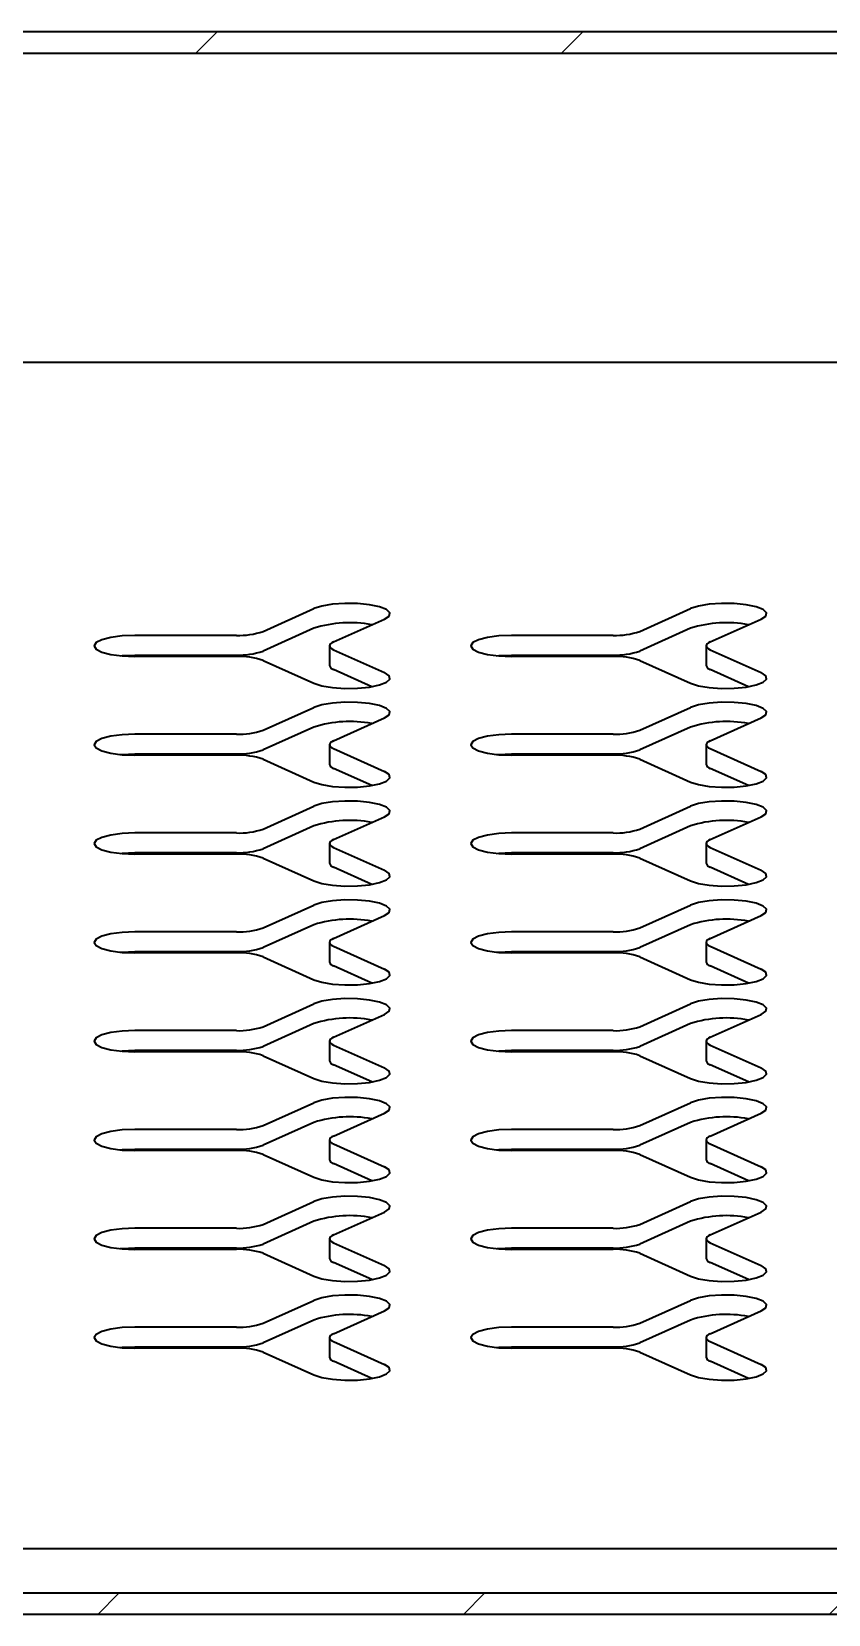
# Model space of a CAD drawing. Header units: millimetres. Extents: x 0 to 594, y 0 to 420.
# Drawn here: x 376.31 to 386.09, y 143.63 to 163.06 of the extents above; entities that cross this region are included whole.
import ezdxf

# ---------------------------------------------------------------- set-up
doc = ezdxf.new("R2010")
doc.units = ezdxf.units.MM

msp = doc.modelspace()

# ---------------------------------------------------------------- hatches: boundary and pattern name
at = {"linetype": 'Continuous', "lineweight": 18}
h = msp.add_hatch(dxfattribs=at)
h.set_pattern_fill('ANSI31', angle=3e-322, style=0)
h.paths.add_polyline_path([(464.078736, 163.062175), (357.828736, 163.062175), (357.828736, 143.632096), (464.078736, 143.632096)], flags=0)
h.paths.add_polyline_path([(358.078736, 143.890915), (358.078736, 162.797179), (463.828736, 162.797179), (463.828736, 143.890915)], flags=0)

# ---------------------------------------------------------------- linework, layer by layer
at = {"color": 7, "linetype": 'Continuous', "lineweight": 35}
for p, q in [((357.828736, 163.062175), (464.078736, 163.062175)), ((358.078736, 162.797179), (463.828736, 162.797179)), ((451.578736, 158.999337), (370.328736, 158.999337)), ((451.578736, 158.999337), (370.328736, 158.999337)), ((379.148314, 155.699394), (379.773314, 155.979574)), ((380.014339, 155.569984), (380.639339, 155.850164)), ((383.773314, 155.699394), (384.398314, 155.979574)), ((384.639339, 155.569984), (385.264339, 155.850164)), ((378.823554, 155.650865), (377.573554, 155.650865)), ((379.773314, 155.738092), (379.148314, 155.457912)), ((383.448554, 155.650865), (382.198554, 155.650865)), ((384.398314, 155.738092), (383.773314, 155.457912)), ((379.964099, 155.521456), (379.964099, 155.279974)), ((380.014339, 155.472927), (380.639339, 155.192747)), ((384.589099, 155.521456), (384.589099, 155.279974)), ((384.639339, 155.472927), (385.264339, 155.192747)), ((377.573554, 155.409384), (378.823554, 155.409384)), ((378.823554, 155.392046), (377.573554, 155.392046)), ((379.148314, 155.343518), (379.773314, 155.063338)), ((382.198554, 155.409384), (383.448554, 155.409384)), ((383.448554, 155.392046), (382.198554, 155.392046)), ((383.773314, 155.343518), (384.398314, 155.063338)), ((380.484771, 155.020557), (380.014339, 155.231446)), ((385.109771, 155.020557), (384.639339, 155.231446)), ((379.148314, 154.48618), (379.773314, 154.766359)), ((383.773314, 154.48618), (384.398314, 154.766359)), ((379.773314, 154.524878), (379.148314, 154.244698)), ((380.014339, 154.35677), (380.639339, 154.63695)), ((384.398314, 154.524878), (383.773314, 154.244698)), ((384.639339, 154.35677), (385.264339, 154.63695)), ((378.823554, 154.437651), (377.573554, 154.437651)), ((379.964099, 154.308242), (379.964099, 154.06676)), ((383.448554, 154.437651), (382.198554, 154.437651)), ((384.589099, 154.308242), (384.589099, 154.06676)), ((377.573554, 154.19617), (378.823554, 154.19617)), ((378.823554, 154.178832), (377.573554, 154.178832)), ((379.148314, 154.130303), (379.773314, 153.850124)), ((380.014339, 154.259713), (380.639339, 153.979533)), ((382.198554, 154.19617), (383.448554, 154.19617)), ((383.448554, 154.178832), (382.198554, 154.178832)), ((383.773314, 154.130303), (384.398314, 153.850124)), ((384.639339, 154.259713), (385.264339, 153.979533)), ((380.484771, 153.807343), (380.014339, 154.018232)), ((385.109771, 153.807343), (384.639339, 154.018232)), ((379.148314, 153.272965), (379.773314, 153.553145)), ((383.773314, 153.272965), (384.398314, 153.553145)), ((379.773314, 153.311664), (379.148314, 153.031484)), ((380.014339, 153.143556), (380.639339, 153.423736)), ((384.398314, 153.311664), (383.773314, 153.031484)), ((384.639339, 153.143556), (385.264339, 153.423736)), ((378.823554, 153.224437), (377.573554, 153.224437)), ((383.448554, 153.224437), (382.198554, 153.224437)), ((377.573554, 152.982955), (378.823554, 152.982955)), ((378.823554, 152.965618), (377.573554, 152.965618)), ((379.148314, 152.917089), (379.773314, 152.636909)), ((379.964099, 153.095027), (379.964099, 152.853546)), ((380.014339, 153.046499), (380.639339, 152.766319)), ((382.198554, 152.982955), (383.448554, 152.982955)), ((383.448554, 152.965618), (382.198554, 152.965618)), ((383.773314, 152.917089), (384.398314, 152.636909)), ((384.589099, 153.095027), (384.589099, 152.853546)), ((384.639339, 153.046499), (385.264339, 152.766319)), ((380.484771, 152.594128), (380.014339, 152.805017)), ((385.109771, 152.594128), (384.639339, 152.805017)), ((379.148314, 152.059751), (379.773314, 152.339931)), ((383.773314, 152.059751), (384.398314, 152.339931)), ((380.014339, 151.930342), (380.639339, 152.210521)), ((384.639339, 151.930342), (385.264339, 152.210521)), ((378.823554, 152.011223), (377.573554, 152.011223)), ((379.773314, 152.098449), (379.148314, 151.81827)), ((383.448554, 152.011223), (382.198554, 152.011223)), ((384.398314, 152.098449), (383.773314, 151.81827)), ((377.573554, 151.769741), (378.823554, 151.769741)), ((378.823554, 151.752403), (377.573554, 151.752403)), ((379.964099, 151.881813), (379.964099, 151.640332)), ((380.014339, 151.833284), (380.639339, 151.553105)), ((382.198554, 151.769741), (383.448554, 151.769741)), ((383.448554, 151.752403), (382.198554, 151.752403)), ((384.589099, 151.881813), (384.589099, 151.640332)), ((384.639339, 151.833284), (385.264339, 151.553105)), ((379.148314, 151.703875), (379.773314, 151.423695)), ((380.484771, 151.380914), (380.014339, 151.591803)), ((383.773314, 151.703875), (384.398314, 151.423695)), ((385.109771, 151.380914), (384.639339, 151.591803)), ((379.148314, 150.846537), (379.773314, 151.126717)), ((380.014339, 150.717127), (380.639339, 150.997307)), ((383.773314, 150.846537), (384.398314, 151.126717)), ((384.639339, 150.717127), (385.264339, 150.997307)), ((378.823554, 150.798008), (377.573554, 150.798008)), ((379.773314, 150.885235), (379.148314, 150.605055)), ((383.448554, 150.798008), (382.198554, 150.798008)), ((384.398314, 150.885235), (383.773314, 150.605055)), ((379.964099, 150.668599), (379.964099, 150.427117)), ((380.014339, 150.62007), (380.639339, 150.33989)), ((384.589099, 150.668599), (384.589099, 150.427117)), ((384.639339, 150.62007), (385.264339, 150.33989)), ((377.573554, 150.556527), (378.823554, 150.556527)), ((378.823554, 150.539189), (377.573554, 150.539189)), ((379.148314, 150.490661), (379.773314, 150.210481)), ((382.198554, 150.556527), (383.448554, 150.556527)), ((383.448554, 150.539189), (382.198554, 150.539189)), ((383.773314, 150.490661), (384.398314, 150.210481)), ((380.484771, 150.1677), (380.014339, 150.378589)), ((385.109771, 150.1677), (384.639339, 150.378589)), ((379.148314, 149.633323), (379.773314, 149.913502)), ((383.773314, 149.633323), (384.398314, 149.913502)), ((379.773314, 149.672021), (379.148314, 149.391841)), ((380.014339, 149.503913), (380.639339, 149.784093)), ((384.398314, 149.672021), (383.773314, 149.391841)), ((384.639339, 149.503913), (385.264339, 149.784093)), ((378.823554, 149.584794), (377.573554, 149.584794)), ((379.964099, 149.455384), (379.964099, 149.213903)), ((383.448554, 149.584794), (382.198554, 149.584794)), ((384.589099, 149.455384), (384.589099, 149.213903)), ((377.573554, 149.343313), (378.823554, 149.343313)), ((378.823554, 149.325975), (377.573554, 149.325975)), ((379.148314, 149.277446), (379.773314, 148.997267)), ((380.014339, 149.406856), (380.639339, 149.126676)), ((382.198554, 149.343313), (383.448554, 149.343313)), ((383.448554, 149.325975), (382.198554, 149.325975)), ((383.773314, 149.277446), (384.398314, 148.997267)), ((384.639339, 149.406856), (385.264339, 149.126676)), ((380.484771, 148.954486), (380.014339, 149.165374)), ((385.109771, 148.954486), (384.639339, 149.165374)), ((379.148314, 148.420108), (379.773314, 148.700288)), ((383.773314, 148.420108), (384.398314, 148.700288)), ((379.773314, 148.458807), (379.148314, 148.178627)), ((380.014339, 148.290699), (380.639339, 148.570879)), ((384.398314, 148.458807), (383.773314, 148.178627)), ((384.639339, 148.290699), (385.264339, 148.570879)), ((378.823554, 148.37158), (377.573554, 148.37158)), ((383.448554, 148.37158), (382.198554, 148.37158)), ((377.573554, 148.130098), (378.823554, 148.130098)), ((378.823554, 148.112761), (377.573554, 148.112761)), ((379.148314, 148.064232), (379.773314, 147.784052)), ((379.964099, 148.24217), (379.964099, 148.000689)), ((380.014339, 148.193642), (380.639339, 147.913462)), ((382.198554, 148.130098), (383.448554, 148.130098)), ((383.448554, 148.112761), (382.198554, 148.112761)), ((383.773314, 148.064232), (384.398314, 147.784052)), ((384.589099, 148.24217), (384.589099, 148.000689)), ((384.639339, 148.193642), (385.264339, 147.913462)), ((380.484771, 147.741271), (380.014339, 147.95216)), ((385.109771, 147.741271), (384.639339, 147.95216)), ((379.148314, 147.206894), (379.773314, 147.487074)), ((383.773314, 147.206894), (384.398314, 147.487074)), ((380.014339, 147.077484), (380.639339, 147.357664)), ((384.639339, 147.077484), (385.264339, 147.357664)), ((378.823554, 147.158365), (377.573554, 147.158365)), ((379.773314, 147.245592), (379.148314, 146.965413)), ((383.448554, 147.158365), (382.198554, 147.158365)), ((384.398314, 147.245592), (383.773314, 146.965413)), ((377.573554, 146.916884), (378.823554, 146.916884)), ((378.823554, 146.899546), (377.573554, 146.899546)), ((379.964099, 147.028956), (379.964099, 146.787474)), ((380.014339, 146.980427), (380.639339, 146.700248)), ((382.198554, 146.916884), (383.448554, 146.916884)), ((383.448554, 146.899546), (382.198554, 146.899546)), ((384.589099, 147.028956), (384.589099, 146.787474)), ((384.639339, 146.980427), (385.264339, 146.700248)), ((379.148314, 146.851018), (379.773314, 146.570838)), ((380.484771, 146.528057), (380.014339, 146.738946)), ((383.773314, 146.851018), (384.398314, 146.570838)), ((385.109771, 146.528057), (384.639339, 146.738946)), ((370.328736, 144.440765), (451.578736, 144.440765)), ((370.328736, 144.440765), (451.578736, 144.440765)), ((463.828736, 143.890915), (358.078736, 143.890915)), ((464.078736, 143.632096), (357.828736, 143.632096))]:
    msp.add_line(p, q, dxfattribs=at)
at = {"color": 7, "linetype": 'Continuous', "lineweight": 35, "flags": 128}
for points in [[(380.639339, 155.850164), (380.6954, 155.887963), (380.703587, 155.928396), (380.663099, 155.967505), (380.577899, 156.001461), (380.456326, 156.026941), (380.310282, 156.041451), (380.154062, 156.04357), (380.002958, 156.03309), (379.871761, 156.011039), (379.773314, 155.979574)], [(385.264339, 155.850164), (385.3204, 155.887963), (385.328587, 155.928396), (385.288099, 155.967505), (385.202899, 156.001461), (385.081326, 156.026941), (384.935282, 156.041451), (384.779062, 156.04357), (384.627958, 156.03309), (384.496761, 156.011039), (384.398314, 155.979574)], [(377.573554, 155.650865), (377.419046, 155.644532), (377.279662, 155.62615), (377.169046, 155.597521), (377.098026, 155.561446), (377.073554, 155.521456), (377.098026, 155.481466), (377.169046, 155.445391), (377.279662, 155.416761), (377.419046, 155.39838), (377.573554, 155.392046)], [(382.198554, 155.650865), (382.044046, 155.644532), (381.904662, 155.62615), (381.794046, 155.597521), (381.723026, 155.561446), (381.698554, 155.521456), (381.723026, 155.481466), (381.794046, 155.445391), (381.904662, 155.416761), (382.044046, 155.39838), (382.198554, 155.392046)], [(380.014339, 155.569984), (379.992644, 155.558598), (379.976876, 155.546576), (379.967307, 155.534124), (379.964099, 155.521456), (379.967307, 155.508787), (379.976876, 155.496336), (379.992644, 155.484314), (380.014339, 155.472927)], [(384.639339, 155.569984), (384.617644, 155.558598), (384.601876, 155.546576), (384.592307, 155.534124), (384.589099, 155.521456), (384.592307, 155.508787), (384.601876, 155.496336), (384.617644, 155.484314), (384.639339, 155.472927)], [(377.393632, 155.400715), (377.419046, 155.40305), (377.573554, 155.409384)], [(382.018632, 155.400715), (382.044046, 155.40305), (382.198554, 155.409384)], [(379.773314, 155.063338), (379.871761, 155.031873), (380.002958, 155.009821), (380.154062, 154.999342), (380.310282, 155.001461), (380.456326, 155.015971), (380.577899, 155.041451), (380.663099, 155.075407), (380.703587, 155.114516), (380.6954, 155.154948), (380.639339, 155.192747)], [(384.398314, 155.063338), (384.496761, 155.031873), (384.627958, 155.009821), (384.779062, 154.999342), (384.935282, 155.001461), (385.081326, 155.015971), (385.202899, 155.041451), (385.288099, 155.075407), (385.328587, 155.114516), (385.3204, 155.154948), (385.264339, 155.192747)], [(380.639339, 154.63695), (380.6954, 154.674749), (380.703587, 154.715182), (380.663099, 154.75429), (380.577899, 154.788247), (380.456326, 154.813727), (380.310282, 154.828236), (380.154062, 154.830355), (380.002958, 154.819876), (379.871761, 154.797825), (379.773314, 154.766359)], [(385.264339, 154.63695), (385.3204, 154.674749), (385.328587, 154.715182), (385.288099, 154.75429), (385.202899, 154.788247), (385.081326, 154.813727), (384.935282, 154.828236), (384.779062, 154.830355), (384.627958, 154.819876), (384.496761, 154.797825), (384.398314, 154.766359)], [(377.573554, 154.437651), (377.419046, 154.431317), (377.279662, 154.412936), (377.169046, 154.384307), (377.098026, 154.348231), (377.073554, 154.308242), (377.098026, 154.268252), (377.169046, 154.232177), (377.279662, 154.203547), (377.419046, 154.185166), (377.573554, 154.178832)], [(380.014339, 154.35677), (379.992644, 154.345384), (379.976876, 154.333362), (379.967307, 154.32091), (379.964099, 154.308242), (379.967307, 154.295573), (379.976876, 154.283121), (379.992644, 154.271099), (380.014339, 154.259713)], [(382.198554, 154.437651), (382.044046, 154.431317), (381.904662, 154.412936), (381.794046, 154.384307), (381.723026, 154.348231), (381.698554, 154.308242), (381.723026, 154.268252), (381.794046, 154.232177), (381.904662, 154.203547), (382.044046, 154.185166), (382.198554, 154.178832)], [(384.639339, 154.35677), (384.617644, 154.345384), (384.601876, 154.333362), (384.592307, 154.32091), (384.589099, 154.308242), (384.592307, 154.295573), (384.601876, 154.283121), (384.617644, 154.271099), (384.639339, 154.259713)], [(377.393632, 154.187501), (377.419046, 154.189836), (377.573554, 154.19617)], [(382.018632, 154.187501), (382.044046, 154.189836), (382.198554, 154.19617)], [(379.773314, 153.850124), (379.871761, 153.818658), (380.002958, 153.796607), (380.154062, 153.786128), (380.310282, 153.788247), (380.456326, 153.802756), (380.577899, 153.828237), (380.663099, 153.862193), (380.703587, 153.901301), (380.6954, 153.941734), (380.639339, 153.979533)], [(384.398314, 153.850124), (384.496761, 153.818658), (384.627958, 153.796607), (384.779062, 153.786128), (384.935282, 153.788247), (385.081326, 153.802756), (385.202899, 153.828237), (385.288099, 153.862193), (385.328587, 153.901301), (385.3204, 153.941734), (385.264339, 153.979533)], [(380.639339, 153.423736), (380.6954, 153.461535), (380.703587, 153.501967), (380.663099, 153.541076), (380.577899, 153.575032), (380.456326, 153.600512), (380.310282, 153.615022), (380.154062, 153.617141), (380.002958, 153.606662), (379.871761, 153.58461), (379.773314, 153.553145)], [(385.264339, 153.423736), (385.3204, 153.461535), (385.328587, 153.501967), (385.288099, 153.541076), (385.202899, 153.575032), (385.081326, 153.600512), (384.935282, 153.615022), (384.779062, 153.617141), (384.627958, 153.606662), (384.496761, 153.58461), (384.398314, 153.553145)], [(377.573554, 153.224437), (377.419046, 153.218103), (377.279662, 153.199722), (377.169046, 153.171092), (377.098026, 153.135017), (377.073554, 153.095027), (377.098026, 153.055038), (377.169046, 153.018962), (377.279662, 152.990333), (377.419046, 152.971952), (377.573554, 152.965618)], [(380.014339, 153.143556), (379.992644, 153.132169), (379.976876, 153.120148), (379.967307, 153.107696), (379.964099, 153.095027), (379.967307, 153.082359), (379.976876, 153.069907), (379.992644, 153.057885), (380.014339, 153.046499)], [(382.198554, 153.224437), (382.044046, 153.218103), (381.904662, 153.199722), (381.794046, 153.171092), (381.723026, 153.135017), (381.698554, 153.095027), (381.723026, 153.055038), (381.794046, 153.018962), (381.904662, 152.990333), (382.044046, 152.971952), (382.198554, 152.965618)], [(384.639339, 153.143556), (384.617644, 153.132169), (384.601876, 153.120148), (384.592307, 153.107696), (384.589099, 153.095027), (384.592307, 153.082359), (384.601876, 153.069907), (384.617644, 153.057885), (384.639339, 153.046499)], [(377.393632, 152.974287), (377.419046, 152.976622), (377.573554, 152.982955)], [(382.018632, 152.974287), (382.044046, 152.976622), (382.198554, 152.982955)], [(379.773314, 152.636909), (379.871761, 152.605444), (380.002958, 152.583393), (380.154062, 152.572914), (380.310282, 152.575033), (380.456326, 152.589542), (380.577899, 152.615022), (380.663099, 152.648979), (380.703587, 152.688087), (380.6954, 152.72852), (380.639339, 152.766319)], [(384.398314, 152.636909), (384.496761, 152.605444), (384.627958, 152.583393), (384.779062, 152.572914), (384.935282, 152.575033), (385.081326, 152.589542), (385.202899, 152.615022), (385.288099, 152.648979), (385.328587, 152.688087), (385.3204, 152.72852), (385.264339, 152.766319)], [(380.639339, 152.210521), (380.6954, 152.24832), (380.703587, 152.288753), (380.663099, 152.327862), (380.577899, 152.361818), (380.456326, 152.387298), (380.310282, 152.401808), (380.154062, 152.403927), (380.002958, 152.393448), (379.871761, 152.371396), (379.773314, 152.339931)], [(385.264339, 152.210521), (385.3204, 152.24832), (385.328587, 152.288753), (385.288099, 152.327862), (385.202899, 152.361818), (385.081326, 152.387298), (384.935282, 152.401808), (384.779062, 152.403927), (384.627958, 152.393448), (384.496761, 152.371396), (384.398314, 152.339931)], [(377.573554, 152.011223), (377.419046, 152.004889), (377.279662, 151.986508), (377.169046, 151.957878), (377.098026, 151.921803), (377.073554, 151.881813), (377.098026, 151.841823), (377.169046, 151.805748), (377.279662, 151.777119), (377.419046, 151.758737), (377.573554, 151.752403)], [(382.198554, 152.011223), (382.044046, 152.004889), (381.904662, 151.986508), (381.794046, 151.957878), (381.723026, 151.921803), (381.698554, 151.881813), (381.723026, 151.841823), (381.794046, 151.805748), (381.904662, 151.777119), (382.044046, 151.758737), (382.198554, 151.752403)], [(377.393632, 151.761072), (377.419046, 151.763407), (377.573554, 151.769741)], [(380.014339, 151.930342), (379.992644, 151.918955), (379.976876, 151.906933), (379.967307, 151.894482), (379.964099, 151.881813), (379.967307, 151.869145), (379.976876, 151.856693), (379.992644, 151.844671), (380.014339, 151.833284)], [(382.018632, 151.761072), (382.044046, 151.763407), (382.198554, 151.769741)], [(384.639339, 151.930342), (384.617644, 151.918955), (384.601876, 151.906933), (384.592307, 151.894482), (384.589099, 151.881813), (384.592307, 151.869145), (384.601876, 151.856693), (384.617644, 151.844671), (384.639339, 151.833284)], [(379.773314, 151.423695), (379.871761, 151.39223), (380.002958, 151.370178), (380.154062, 151.359699), (380.310282, 151.361818), (380.456326, 151.376328), (380.577899, 151.401808), (380.663099, 151.435764), (380.703587, 151.474873), (380.6954, 151.515306), (380.639339, 151.553105)], [(384.398314, 151.423695), (384.496761, 151.39223), (384.627958, 151.370178), (384.779062, 151.359699), (384.935282, 151.361818), (385.081326, 151.376328), (385.202899, 151.401808), (385.288099, 151.435764), (385.328587, 151.474873), (385.3204, 151.515306), (385.264339, 151.553105)], [(380.639339, 150.997307), (380.6954, 151.035106), (380.703587, 151.075539), (380.663099, 151.114648), (380.577899, 151.148604), (380.456326, 151.174084), (380.310282, 151.188594), (380.154062, 151.190713), (380.002958, 151.180233), (379.871761, 151.158182), (379.773314, 151.126717)], [(385.264339, 150.997307), (385.3204, 151.035106), (385.328587, 151.075539), (385.288099, 151.114648), (385.202899, 151.148604), (385.081326, 151.174084), (384.935282, 151.188594), (384.779062, 151.190713), (384.627958, 151.180233), (384.496761, 151.158182), (384.398314, 151.126717)], [(377.573554, 150.798008), (377.419046, 150.791675), (377.279662, 150.773293), (377.169046, 150.744664), (377.098026, 150.708588), (377.073554, 150.668599), (377.098026, 150.628609), (377.169046, 150.592534), (377.279662, 150.563904), (377.419046, 150.545523), (377.573554, 150.539189)], [(382.198554, 150.798008), (382.044046, 150.791675), (381.904662, 150.773293), (381.794046, 150.744664), (381.723026, 150.708588), (381.698554, 150.668599), (381.723026, 150.628609), (381.794046, 150.592534), (381.904662, 150.563904), (382.044046, 150.545523), (382.198554, 150.539189)], [(380.014339, 150.717127), (379.992644, 150.705741), (379.976876, 150.693719), (379.967307, 150.681267), (379.964099, 150.668599), (379.967307, 150.65593), (379.976876, 150.643479), (379.992644, 150.631457), (380.014339, 150.62007)], [(384.639339, 150.717127), (384.617644, 150.705741), (384.601876, 150.693719), (384.592307, 150.681267), (384.589099, 150.668599), (384.592307, 150.65593), (384.601876, 150.643479), (384.617644, 150.631457), (384.639339, 150.62007)], [(377.393632, 150.547858), (377.419046, 150.550193), (377.573554, 150.556527)], [(382.018632, 150.547858), (382.044046, 150.550193), (382.198554, 150.556527)], [(379.773314, 150.210481), (379.871761, 150.179016), (380.002958, 150.156964), (380.154062, 150.146485), (380.310282, 150.148604), (380.456326, 150.163114), (380.577899, 150.188594), (380.663099, 150.22255), (380.703587, 150.261659), (380.6954, 150.302091), (380.639339, 150.33989)], [(384.398314, 150.210481), (384.496761, 150.179016), (384.627958, 150.156964), (384.779062, 150.146485), (384.935282, 150.148604), (385.081326, 150.163114), (385.202899, 150.188594), (385.288099, 150.22255), (385.328587, 150.261659), (385.3204, 150.302091), (385.264339, 150.33989)], [(380.639339, 149.784093), (380.6954, 149.821892), (380.703587, 149.862325), (380.663099, 149.901433), (380.577899, 149.93539), (380.456326, 149.96087), (380.310282, 149.975379), (380.154062, 149.977498), (380.002958, 149.967019), (379.871761, 149.944968), (379.773314, 149.913502)], [(385.264339, 149.784093), (385.3204, 149.821892), (385.328587, 149.862325), (385.288099, 149.901433), (385.202899, 149.93539), (385.081326, 149.96087), (384.935282, 149.975379), (384.779062, 149.977498), (384.627958, 149.967019), (384.496761, 149.944968), (384.398314, 149.913502)], [(377.573554, 149.584794), (377.419046, 149.57846), (377.279662, 149.560079), (377.169046, 149.531449), (377.098026, 149.495374), (377.073554, 149.455384), (377.098026, 149.415395), (377.169046, 149.379319), (377.279662, 149.35069), (377.419046, 149.332309), (377.573554, 149.325975)], [(380.014339, 149.503913), (379.992644, 149.492527), (379.976876, 149.480505), (379.967307, 149.468053), (379.964099, 149.455384), (379.967307, 149.442716), (379.976876, 149.430264), (379.992644, 149.418242), (380.014339, 149.406856)], [(382.198554, 149.584794), (382.044046, 149.57846), (381.904662, 149.560079), (381.794046, 149.531449), (381.723026, 149.495374), (381.698554, 149.455384), (381.723026, 149.415395), (381.794046, 149.379319), (381.904662, 149.35069), (382.044046, 149.332309), (382.198554, 149.325975)], [(384.639339, 149.503913), (384.617644, 149.492527), (384.601876, 149.480505), (384.592307, 149.468053), (384.589099, 149.455384), (384.592307, 149.442716), (384.601876, 149.430264), (384.617644, 149.418242), (384.639339, 149.406856)], [(377.393632, 149.334644), (377.419046, 149.336979), (377.573554, 149.343313)], [(382.018632, 149.334644), (382.044046, 149.336979), (382.198554, 149.343313)], [(379.773314, 148.997267), (379.871761, 148.965801), (380.002958, 148.94375), (380.154062, 148.933271), (380.310282, 148.93539), (380.456326, 148.949899), (380.577899, 148.975379), (380.663099, 149.009336), (380.703587, 149.048444), (380.6954, 149.088877), (380.639339, 149.126676)], [(384.398314, 148.997267), (384.496761, 148.965801), (384.627958, 148.94375), (384.779062, 148.933271), (384.935282, 148.93539), (385.081326, 148.949899), (385.202899, 148.975379), (385.288099, 149.009336), (385.328587, 149.048444), (385.3204, 149.088877), (385.264339, 149.126676)], [(380.639339, 148.570879), (380.6954, 148.608678), (380.703587, 148.64911), (380.663099, 148.688219), (380.577899, 148.722175), (380.456326, 148.747655), (380.310282, 148.762165), (380.154062, 148.764284), (380.002958, 148.753805), (379.871761, 148.731753), (379.773314, 148.700288)], [(385.264339, 148.570879), (385.3204, 148.608678), (385.328587, 148.64911), (385.288099, 148.688219), (385.202899, 148.722175), (385.081326, 148.747655), (384.935282, 148.762165), (384.779062, 148.764284), (384.627958, 148.753805), (384.496761, 148.731753), (384.398314, 148.700288)], [(377.573554, 148.37158), (377.419046, 148.365246), (377.279662, 148.346865), (377.169046, 148.318235), (377.098026, 148.28216), (377.073554, 148.24217), (377.098026, 148.20218), (377.169046, 148.166105), (377.279662, 148.137476), (377.419046, 148.119094), (377.573554, 148.112761)], [(380.014339, 148.290699), (379.992644, 148.279312), (379.976876, 148.26729), (379.967307, 148.254839), (379.964099, 148.24217), (379.967307, 148.229502), (379.976876, 148.21705), (379.992644, 148.205028), (380.014339, 148.193642)], [(382.198554, 148.37158), (382.044046, 148.365246), (381.904662, 148.346865), (381.794046, 148.318235), (381.723026, 148.28216), (381.698554, 148.24217), (381.723026, 148.20218), (381.794046, 148.166105), (381.904662, 148.137476), (382.044046, 148.119094), (382.198554, 148.112761)], [(384.639339, 148.290699), (384.617644, 148.279312), (384.601876, 148.26729), (384.592307, 148.254839), (384.589099, 148.24217), (384.592307, 148.229502), (384.601876, 148.21705), (384.617644, 148.205028), (384.639339, 148.193642)], [(377.393632, 148.121429), (377.419046, 148.123765), (377.573554, 148.130098)], [(382.018632, 148.121429), (382.044046, 148.123765), (382.198554, 148.130098)], [(379.773314, 147.784052), (379.871761, 147.752587), (380.002958, 147.730536), (380.154062, 147.720056), (380.310282, 147.722175), (380.456326, 147.736685), (380.577899, 147.762165), (380.663099, 147.796121), (380.703587, 147.83523), (380.6954, 147.875663), (380.639339, 147.913462)], [(384.398314, 147.784052), (384.496761, 147.752587), (384.627958, 147.730536), (384.779062, 147.720056), (384.935282, 147.722175), (385.081326, 147.736685), (385.202899, 147.762165), (385.288099, 147.796121), (385.328587, 147.83523), (385.3204, 147.875663), (385.264339, 147.913462)], [(380.639339, 147.357664), (380.6954, 147.395463), (380.703587, 147.435896), (380.663099, 147.475005), (380.577899, 147.508961), (380.456326, 147.534441), (380.310282, 147.548951), (380.154062, 147.55107), (380.002958, 147.540591), (379.871761, 147.518539), (379.773314, 147.487074)], [(385.264339, 147.357664), (385.3204, 147.395463), (385.328587, 147.435896), (385.288099, 147.475005), (385.202899, 147.508961), (385.081326, 147.534441), (384.935282, 147.548951), (384.779062, 147.55107), (384.627958, 147.540591), (384.496761, 147.518539), (384.398314, 147.487074)], [(377.573554, 147.158365), (377.419046, 147.152032), (377.279662, 147.13365), (377.169046, 147.105021), (377.098026, 147.068946), (377.073554, 147.028956), (377.098026, 146.988966), (377.169046, 146.952891), (377.279662, 146.924261), (377.419046, 146.90588), (377.573554, 146.899546)], [(382.198554, 147.158365), (382.044046, 147.152032), (381.904662, 147.13365), (381.794046, 147.105021), (381.723026, 147.068946), (381.698554, 147.028956), (381.723026, 146.988966), (381.794046, 146.952891), (381.904662, 146.924261), (382.044046, 146.90588), (382.198554, 146.899546)], [(377.393632, 146.908215), (377.419046, 146.91055), (377.573554, 146.916884)], [(380.014339, 147.077484), (379.992644, 147.066098), (379.976876, 147.054076), (379.967307, 147.041624), (379.964099, 147.028956), (379.967307, 147.016287), (379.976876, 147.003836), (379.992644, 146.991814), (380.014339, 146.980427)], [(382.018632, 146.908215), (382.044046, 146.91055), (382.198554, 146.916884)], [(384.639339, 147.077484), (384.617644, 147.066098), (384.601876, 147.054076), (384.592307, 147.041624), (384.589099, 147.028956), (384.592307, 147.016287), (384.601876, 147.003836), (384.617644, 146.991814), (384.639339, 146.980427)], [(379.773314, 146.570838), (379.871761, 146.539373), (380.002958, 146.517321), (380.154062, 146.506842), (380.310282, 146.508961), (380.456326, 146.523471), (380.577899, 146.548951), (380.663099, 146.582907), (380.703587, 146.622016), (380.6954, 146.662449), (380.639339, 146.700248)], [(384.398314, 146.570838), (384.496761, 146.539373), (384.627958, 146.517321), (384.779062, 146.506842), (384.935282, 146.508961), (385.081326, 146.523471), (385.202899, 146.548951), (385.288099, 146.582907), (385.328587, 146.622016), (385.3204, 146.662449), (385.264339, 146.700248)]]:
    msp.add_lwpolyline(points, dxfattribs=at)
at = {"color": 7, "linetype": 'Continuous', "lineweight": 35}
for centre, radius, start, end in [((378.856564, 156.540891), 0.890637, 267.8759593, 289.1216021), ((380.213808, 154.349823), 1.456478, 79.2782045, 107.6040765), ((383.481564, 156.540891), 0.890637, 267.8759593, 289.1216021), ((384.838808, 154.349823), 1.456478, 79.2782045, 107.6040765), ((378.856564, 156.299409), 0.890637, 267.8759593, 289.1216021), ((383.481564, 156.299409), 0.890637, 267.8759593, 289.1216021), ((378.856564, 154.502021), 0.890637, 70.8783979, 92.1240407), ((380.030372, 155.298315), 0.068764, 195.4690057, 256.5169399), ((383.481564, 154.502021), 0.890637, 70.8783979, 92.1240407), ((384.655372, 155.298315), 0.068764, 195.4690057, 256.5169399), ((378.856564, 155.327677), 0.890637, 267.8759593, 289.1216021), ((380.213808, 153.136608), 1.456478, 79.2782045, 107.6040765), ((383.481564, 155.327677), 0.890637, 267.8759593, 289.1216021), ((384.838808, 153.136608), 1.456478, 79.2782045, 107.6040765), ((378.856564, 155.086195), 0.890637, 267.8759593, 289.1216021), ((378.856564, 153.288806), 0.890637, 70.8783979, 92.1240407), ((383.481564, 155.086195), 0.890637, 267.8759593, 289.1216021), ((383.481564, 153.288806), 0.890637, 70.8783979, 92.1240407), ((380.030372, 154.085101), 0.068764, 195.4690057, 256.5169399), ((384.655372, 154.085101), 0.068764, 195.4690057, 256.5169399), ((380.213808, 151.923394), 1.456478, 79.2782045, 107.6040765), ((384.838808, 151.923394), 1.456478, 79.2782045, 107.6040765), ((378.856564, 154.114462), 0.890637, 267.8759593, 289.1216021), ((383.481564, 154.114462), 0.890637, 267.8759593, 289.1216021), ((378.856564, 153.872981), 0.890637, 267.8759593, 289.1216021), ((378.856564, 152.075592), 0.890637, 70.8783979, 92.1240407), ((383.481564, 153.872981), 0.890637, 267.8759593, 289.1216021), ((383.481564, 152.075592), 0.890637, 70.8783979, 92.1240407), ((380.030372, 152.871886), 0.068764, 195.4690057, 256.5169399), ((384.655372, 152.871886), 0.068764, 195.4690057, 256.5169399), ((380.213808, 150.71018), 1.456478, 79.2782045, 107.6040765), ((384.838808, 150.71018), 1.456478, 79.2782045, 107.6040765), ((378.856564, 152.901248), 0.890637, 267.8759593, 289.1216021), ((383.481564, 152.901248), 0.890637, 267.8759593, 289.1216021), ((378.856564, 152.659767), 0.890637, 267.8759593, 289.1216021), ((378.856564, 150.862378), 0.890637, 70.8783979, 92.1240407), ((383.481564, 152.659767), 0.890637, 267.8759593, 289.1216021), ((383.481564, 150.862378), 0.890637, 70.8783979, 92.1240407), ((380.030372, 151.658672), 0.068764, 195.4690057, 256.5169399), ((384.655372, 151.658672), 0.068764, 195.4690057, 256.5169399), ((378.856564, 151.688034), 0.890637, 267.8759593, 289.1216021), ((380.213808, 149.496966), 1.456478, 79.2782045, 107.6040765), ((383.481564, 151.688034), 0.890637, 267.8759593, 289.1216021), ((384.838808, 149.496966), 1.456478, 79.2782045, 107.6040765), ((378.856564, 151.446552), 0.890637, 267.8759593, 289.1216021), ((383.481564, 151.446552), 0.890637, 267.8759593, 289.1216021), ((378.856564, 149.649164), 0.890637, 70.8783979, 92.1240407), ((380.030372, 150.445458), 0.068764, 195.4690057, 256.5169399), ((383.481564, 149.649164), 0.890637, 70.8783979, 92.1240407), ((384.655372, 150.445458), 0.068764, 195.4690057, 256.5169399), ((378.856564, 150.47482), 0.890637, 267.8759593, 289.1216021), ((380.213808, 148.283751), 1.456478, 79.2782045, 107.6040765), ((383.481564, 150.47482), 0.890637, 267.8759593, 289.1216021), ((384.838808, 148.283751), 1.456478, 79.2782045, 107.6040765), ((378.856564, 150.233338), 0.890637, 267.8759593, 289.1216021), ((378.856564, 148.435949), 0.890637, 70.8783979, 92.1240407), ((383.481564, 150.233338), 0.890637, 267.8759593, 289.1216021), ((383.481564, 148.435949), 0.890637, 70.8783979, 92.1240407), ((380.030372, 149.232244), 0.068764, 195.4690057, 256.5169399), ((384.655372, 149.232244), 0.068764, 195.4690057, 256.5169399), ((380.213808, 147.070537), 1.456478, 79.2782045, 107.6040765), ((384.838808, 147.070537), 1.456478, 79.2782045, 107.6040765), ((378.856564, 149.261605), 0.890637, 267.8759593, 289.1216021), ((383.481564, 149.261605), 0.890637, 267.8759593, 289.1216021), ((378.856564, 149.020124), 0.890637, 267.8759593, 289.1216021), ((378.856564, 147.222735), 0.890637, 70.8783979, 92.1240407), ((383.481564, 149.020124), 0.890637, 267.8759593, 289.1216021), ((383.481564, 147.222735), 0.890637, 70.8783979, 92.1240407), ((380.030372, 148.019029), 0.068764, 195.4690057, 256.5169399), ((384.655372, 148.019029), 0.068764, 195.4690057, 256.5169399), ((380.213808, 145.857323), 1.456478, 79.2782045, 107.6040765), ((384.838808, 145.857323), 1.456478, 79.2782045, 107.6040765), ((378.856564, 148.048391), 0.890637, 267.8759593, 289.1216021), ((383.481564, 148.048391), 0.890637, 267.8759593, 289.1216021), ((378.856564, 147.80691), 0.890637, 267.8759593, 289.1216021), ((378.856564, 146.009521), 0.890637, 70.8783979, 92.1240407), ((383.481564, 147.80691), 0.890637, 267.8759593, 289.1216021), ((383.481564, 146.009521), 0.890637, 70.8783979, 92.1240407), ((380.030372, 146.805815), 0.068764, 195.4690057, 256.5169399), ((384.655372, 146.805815), 0.068764, 195.4690057, 256.5169399)]:
    msp.add_arc(centre, radius, start, end, dxfattribs=at)

doc.saveas('drawing.dxf')
